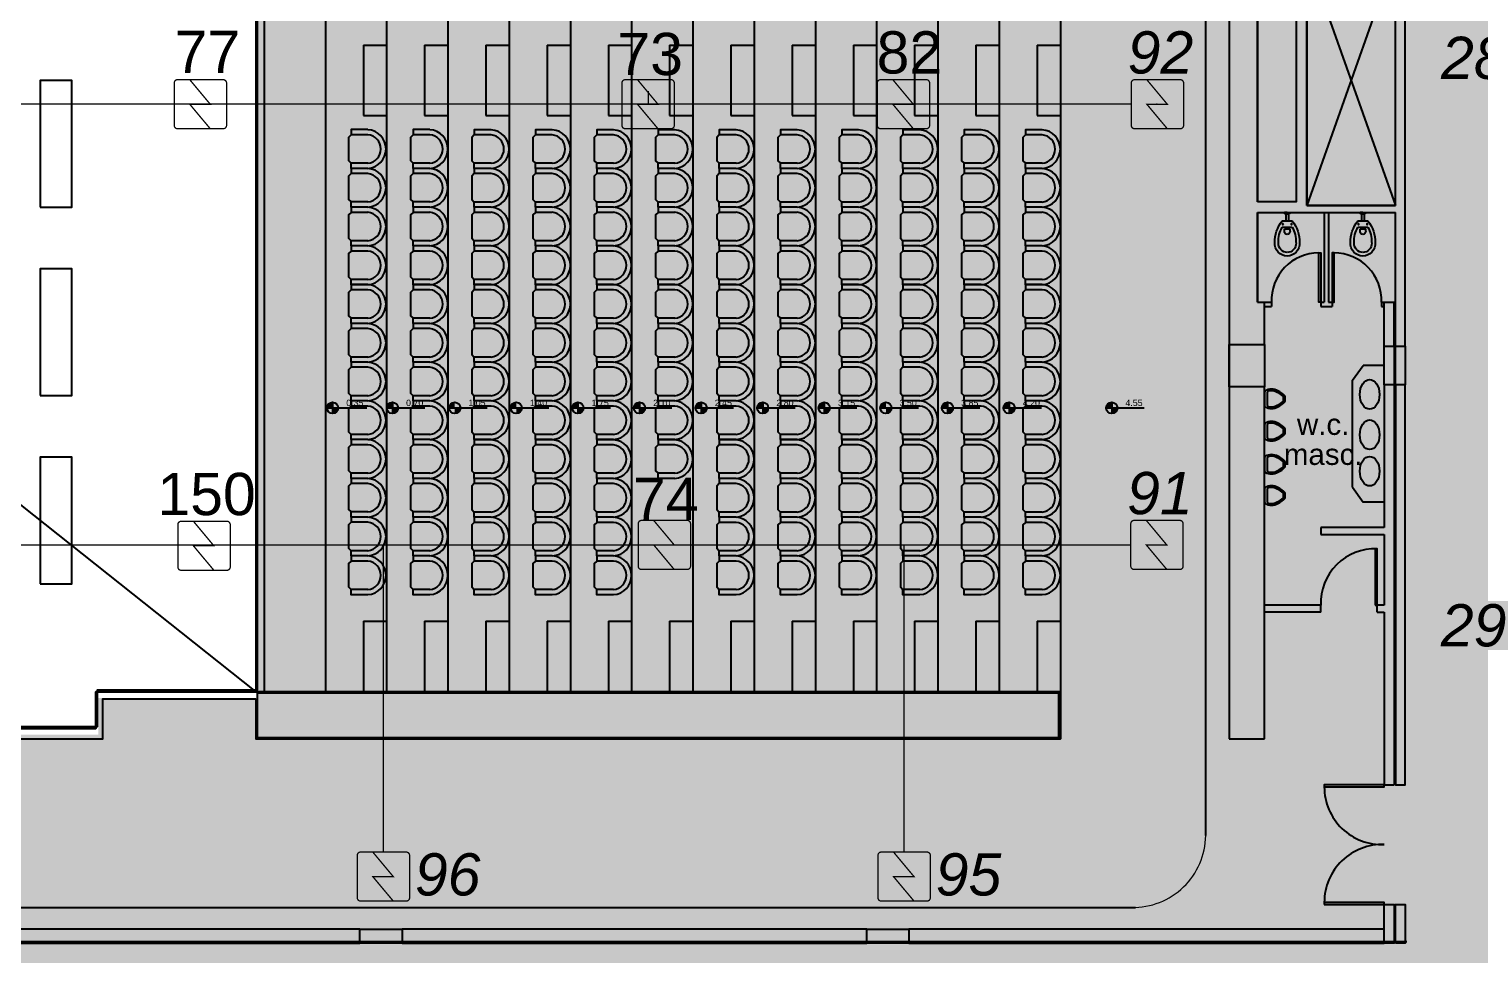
# Model space of a CAD drawing. Header units: metres. Extents: x -331 to 2982, y 362 to 2539.
# Drawn here: x 825.71 to 846.32, y 1563.05 to 1576.2 of the extents above; entities that cross this region are included whole.
import ezdxf

# ---------------------------------------------------------------- set-up
doc = ezdxf.new("R2010")
doc.units = ezdxf.units.M
doc.layers.get('0').update_dxf_attribs({"color": 251})
for name, color, linetype in [('72_EGR_BASE_PRIMITIVE', 7, 'Continuous'), ('ALV', 251, 'Continuous'), ('Cota Nivel', 251, 'Continuous'), ('CX', 251, 'Continuous'), ('Det', 251, 'Continuous'), ('DET. FUMAÇA', 1, 'Continuous'), ('Div', 251, 'Continuous'), ('Est', 251, 'Continuous'), ('Mob', 251, 'Continuous'), ('Pis', 251, 'Continuous'), ('Texto_Salas', 251, 'Continuous'), ('Viewport_hide', 251, 'Continuous'), ('vis', 251, 'Continuous')]:
    doc.layers.add(name, color=color, linetype=linetype)
doc.layers.add('_corredores', color=251, linetype='Continuous', plot=False)
doc.layers.add('_salas', color=251, linetype='Continuous', plot=False)
doc.styles.add('ALESP1', font='arial.ttf')
doc.styles.add('DESTAQUE', font='arial.ttf', dxfattribs={"height": 0.4})
doc.styles.add('X3G_ENTITY_1416A9D7', font='arial.ttf', dxfattribs={"height": 0.6})
doc.styles.add('X3G_ENTITY_1416A9E1', font='arial.ttf', dxfattribs={"height": 0.6})
doc.styles.add('X3G_ENTITY_1416AFBF', font='arial.ttf', dxfattribs={"height": 0.6})
doc.styles.add('X3G_ENTITY_1416AFC1', font='arial.ttf', dxfattribs={"height": 0.6})
doc.styles.add('X3G_ENTITY_1416AFDA', font='arial.ttf', dxfattribs={"height": 0.6})
doc.styles.add('X3G_ENTITY_1416AFE4', font='arial.ttf', dxfattribs={"height": 0.6})
doc.styles.add('X3G_ENTITY_14218C48', font='arial.ttf', dxfattribs={"height": 0.6})
doc.styles.add('X3G_ENTITY_14218C4A', font='arial.ttf', dxfattribs={"height": 0.6})
doc.styles.add('X3G_ENTITY_14218C90', font='arial.ttf', dxfattribs={"height": 0.6})
doc.styles.add('X3G_ENTITY_14218C91', font='arial.ttf', dxfattribs={"height": 0.6})
doc.styles.add('X3G_ENTITY_14218D18', font='arial.ttf', dxfattribs={"height": 0.6})

# ---------------------------------------------------------------- blocks, each defined once
blk = doc.blocks.new('Detector de fumaça')
at = {"layer": 'DET. FUMAÇA', "linetype": 'Continuous', "lineweight": 15, "const_width": 0.0187}
blk.add_lwpolyline([(774.599, 539.816), (775.249, 539.816, -0.414214), (775.296, 539.769), (775.296, 539.167, -0.414214), (775.249, 539.12), (774.599, 539.12, -0.414214), (774.553, 539.167), (774.553, 539.769, -0.414214)], format="xyb", close=True, dxfattribs=at)
blk.add_lwpolyline([(774.773, 539.816), (775.064, 539.468), (774.773, 539.468), (775.064, 539.12)], dxfattribs=at)
blk = doc.blocks.new('cadeira galeria JK')
for points in [[(0, 0.241), (0, 0), (0.074, 0)], [(0.074, 0.241), (0.074, 0)], [(0.556, 0.241), (0.556, 0), (0.482, 0)], [(0.482, 0.241), (0.482, 0)], [(0.074, 0), (0.111, -0.037), (0.445, -0.037), (0.482, 0)]]:
    blk.add_lwpolyline(points)
for centre, radius, start, end in [((0.278, 0.222), 0.278, 3.9499, 176.0501), ((0.278, 0.221), 0.205, 5.4526, 174.5474)]:
    blk.add_arc(centre, radius, start, end)
blk = doc.blocks.new('VASO')
at = {"layer": 'Mob'}
for p, q in [((302.351, 172.465), (302.38, 172.465)), ((302.351, 172.383), (302.38, 172.383)), ((302.38, 172.465), (302.38, 172.383)), ((302.411, 172.354), (302.411, 172.494)), ((302.499, 172.354), (302.499, 172.494)), ((302.599, 172.444), (302.499, 172.444)), ((302.599, 172.404), (302.499, 172.404)), ((302.599, 172.444), (302.599, 172.455)), ((302.599, 172.404), (302.599, 172.444)), ((302.599, 172.404), (302.599, 172.393)), ((302.619, 172.464), (302.609, 172.464)), ((302.619, 172.383), (302.609, 172.383)), ((302.619, 172.424), (302.619, 172.464)), ((302.619, 172.424), (302.619, 172.383))]:
    blk.add_line(p, q, dxfattribs=at)
for centre in [(302.453, 172.486), (302.453, 172.362)]:
    blk.add_circle(centre, 0.00707, dxfattribs=at)
for centre, radius, start, end in [((302.178, 172.42), 0.179, 86.6811, 178.7962), ((302.178, 172.42), 0.129, 86.6811, 178.7962), ((302.205, 172.134), 0.464, 50.6979, 92.0637), ((302.205, 172.134), 0.414, 60.1325, 92.0637), ((302.178, 172.427), 0.179, 181.2038, 273.3189), ((302.178, 172.427), 0.129, 181.2038, 273.3189), ((302.205, 172.713), 0.464, 267.9363, 309.3021), ((302.205, 172.713), 0.414, 267.9363, 299.8675), ((302.349, 172.422), 0.043, 86.6811, 178.7962), ((302.349, 172.426), 0.043, 181.2038, 273.3189), ((302.609, 172.455), 0.00935, 90, 180), ((302.609, 172.393), 0.00935, 180, 270)]:
    blk.add_arc(centre, radius, start, end, dxfattribs=at)
blk = doc.blocks.new('*U172')
at = {"layer": 'Mob', "ltscale": 0.8, "xscale": 0.9900000000000091, "yscale": 0.9900000000000091, "zscale": 0.9900000000000091, "rotation": 270}
for p in [(-0.229, 3.301), (-0.229, 2.751), (-0.229, 2.2), (-0.229, 1.65), (-0.229, 1.1), (-0.229, 0.55), (-0.229, 0), (-0.229, -0.55), (-0.229, -1.1), (-0.229, -1.65), (-0.229, -2.2), (-0.229, -2.751)]:
    blk.add_blockref('cadeira galeria JK', p, dxfattribs=at)
blk = doc.blocks.new('*U173')
at = {"layer": 'Viewport_hide', "color": 0, "linetype": 'ByBlock', "lineweight": -2, "transparency": 16777216}
for p in [(-0.879, 0), (0, 0)]:
    blk.add_blockref('*U172', p, dxfattribs=at)

msp = doc.modelspace()

# ---------------------------------------------------------------- hatches: boundary and pattern name
at = {"layer": '_corredores', "transparency": 33554508}
h = msp.add_hatch(color=256, dxfattribs=at)
h.dxf.hatch_style = 1
h.paths.add_polyline_path([(849.579, 1608.941), (849.579, 1612.216), (852.229, 1612.216), (852.229, 1614.651), (851.629, 1614.651), (851.629, 1624.564), (870.399, 1624.564), (870.399, 1626.4), (870.209, 1626.4), (870.209, 1626.597), (870.023, 1626.784), (866.324, 1626.785), (866.308, 1626.751), (866.204, 1626.834), (865.442, 1627.594), (864.014, 1627.594), (862.586, 1627.594), (861.776, 1626.785), (861.74, 1626.785), (861.736, 1626.784), (861.723, 1626.783), (861.705, 1626.783), (858.111, 1626.785), (857.764, 1626.438), (857.417, 1626.785), (853.824, 1626.785), (853.808, 1626.751), (853.704, 1626.834), (852.942, 1627.594), (851.514, 1627.594), (849.768, 1627.594), (849.768, 1626.834), (849.628, 1626.834), (849.628, 1629.914), (841.254, 1629.914), (841.254, 1628.074), (840.494, 1628.074), (840.494, 1627.116), (840.776, 1626.834), (840.394, 1626.452), (840.062, 1626.785), (836.454, 1626.785), (836.439, 1626.751), (836.334, 1626.834), (835.573, 1627.594), (834.144, 1627.594), (832.716, 1627.594), (831.906, 1626.785), (831.87, 1626.785), (831.867, 1626.784), (831.853, 1626.783), (831.835, 1626.783), (828.241, 1626.785), (827.894, 1626.438), (827.548, 1626.785), (823.954, 1626.785), (823.938, 1626.751), (823.834, 1626.834), (823.072, 1627.594), (821.644, 1627.594), (820.215, 1627.594), (819.405, 1626.785), (819.37, 1626.785), (819.366, 1626.784), (819.353, 1626.783), (819.335, 1626.783), (815.741, 1626.785), (815.394, 1626.438), (815.047, 1626.785), (811.454, 1626.785), (811.438, 1626.751), (811.334, 1626.834), (810.572, 1627.594), (809.144, 1627.594), (807.715, 1627.594), (806.906, 1626.785), (806.87, 1626.785), (806.866, 1626.784), (806.853, 1626.783), (806.835, 1626.783), (803.241, 1626.785), (802.894, 1626.438), (802.547, 1626.785), (798.954, 1626.785), (798.938, 1626.751), (798.834, 1626.834), (798.072, 1627.594), (796.644, 1627.594), (795.215, 1627.594), (794.406, 1626.785), (794.37, 1626.785), (794.366, 1626.784), (794.353, 1626.783), (794.335, 1626.783), (790.741, 1626.785), (790.394, 1626.438), (790.047, 1626.785), (786.454, 1626.785), (786.438, 1626.751), (786.334, 1626.834), (785.572, 1627.594), (784.144, 1627.594), (782.716, 1627.594), (781.906, 1626.785), (781.87, 1626.785), (781.866, 1626.784), (781.853, 1626.783), (781.835, 1626.783), (778.241, 1626.785), (777.894, 1626.438), (777.547, 1626.785), (773.954, 1626.785), (773.938, 1626.751), (773.834, 1626.834), (773.072, 1627.594), (771.644, 1627.594), (770.216, 1627.594), (769.406, 1626.785), (769.37, 1626.785), (769.367, 1626.784), (769.353, 1626.783), (769.335, 1626.783), (765.635, 1626.784), (765.449, 1626.597), (765.449, 1626.4), (765.259, 1626.4), (765.259, 1624.564), (770.104, 1624.564), (770.104, 1614.651), (770.414, 1614.651), (770.414, 1605.531), (765.029, 1605.531), (765.029, 1610.831), (763.829, 1610.831), (763.829, 1605.531), (755.929, 1605.531), (755.929, 1610.831), (754.829, 1610.831), (754.829, 1605.531), (746.079, 1605.531), (746.079, 1601.916), (748.449, 1601.916), (748.449, 1603.616), (748.049, 1603.616), (748.049, 1603.816), (754.474, 1603.816), (754.474, 1603.616), (754.149, 1603.616), (754.149, 1601.916), (754.474, 1601.916), (754.474, 1601.716), (754.474, 1601.191), (757.974, 1601.191), (757.974, 1603.591), (757.974, 1603.791), (768.029, 1603.791), (768.029, 1603.771), (768.834, 1603.771), (768.834, 1595.811), (768.004, 1595.811), (768.004, 1595.791), (762.364, 1595.791), (762.364, 1590.581), (754.174, 1590.581), (754.174, 1593.066), (752.499, 1593.066), (752.499, 1560.541), (752.299, 1560.541), (752.299, 1561.441), (751.199, 1561.441), (751.199, 1558.116), (752.299, 1558.116), (752.299, 1559.116), (752.499, 1559.116), (752.499, 1557.116), (755.419, 1557.116), (755.419, 1558.966), (753.924, 1558.966), (753.924, 1563.441), (754.189, 1563.441), (754.189, 1587.651), (760.824, 1587.651), (760.824, 1587.741), (768.929, 1587.741), (768.929, 1563.841), (770.329, 1563.841), (770.329, 1587.741), (771.929, 1587.741), (773.029, 1587.741), (775.879, 1587.741), (775.879, 1586.641), (777.179, 1586.641), (777.179, 1587.741), (788.779, 1587.741), (788.779, 1586.641), (790.079, 1586.641), (790.079, 1587.741), (802.329, 1587.741), (804.029, 1587.741), (844.979, 1587.741), (844.979, 1587.916), (845.279, 1587.916), (845.279, 1587.563), (845.279, 1563.241), (806.429, 1563.241), (806.429, 1563.441), (806.629, 1563.441), (806.629, 1565.791), (806.229, 1565.791), (806.229, 1585.191), (806.629, 1585.191), (806.629, 1587.541), (803.039, 1587.541), (803.039, 1576.841), (798.689, 1576.841), (796.094, 1576.841, -0.496898), (794.36, 1575.527), (793.559, 1573.063), (798.509, 1571.449), (798.509, 1560.721), (794.829, 1560.721), (794.829, 1560.541), (794.829, 1557.551), (801.129, 1557.551), (801.129, 1556.451), (802.329, 1556.451), (802.329, 1557.551), (805.229, 1557.551), (805.229, 1556.451), (806.429, 1556.451), (806.429, 1560.691), (845.279, 1560.691), (845.279, 1555.997), (846.404, 1555.997), (846.404, 1556.891), (846.054, 1556.891), (846.054, 1556.991), (846.454, 1556.991), (846.454, 1560.691), (849.204, 1560.691), (849.204, 1556.991), (849.604, 1556.991), (849.604, 1556.891), (849.254, 1556.891), (849.254, 1555.997), (850.479, 1555.997), (850.479, 1563.241), (849.579, 1563.241), (849.579, 1572.291), (849.579, 1575.941), (849.579, 1587.563), (849.579, 1588.141), (849.679, 1588.141), (849.679, 1587.991), (866.719, 1587.991), (870.339, 1587.991), (870.339, 1595.791), (866.429, 1595.791), (866.429, 1595.721), (852.429, 1595.721), (852.429, 1590.391), (849.579, 1590.391)])
h.paths.add_polyline_path([(845.139, 1595.841), (845.279, 1595.841), (845.279, 1590.341), (839.679, 1590.341), (775.879, 1590.341), (773.004, 1590.341), (773.004, 1595.811), (771.774, 1595.811), (771.774, 1603.766), (773.119, 1603.766), (773.119, 1603.821), (845.139, 1603.821)], flags=16)
h.paths.add_polyline_path([(846.026, 1605.531), (845.019, 1605.531), (845.019, 1609.931), (845.029, 1610.831), (843.829, 1610.831), (843.829, 1605.531), (835.029, 1605.531), (835.029, 1610.831), (833.829, 1610.831), (833.829, 1605.531), (825.029, 1605.531), (825.029, 1610.831), (823.829, 1610.831), (823.829, 1605.531), (815.029, 1605.531), (815.029, 1610.831), (813.829, 1610.831), (813.829, 1605.531), (805.029, 1605.531), (805.029, 1610.831), (803.829, 1610.831), (803.829, 1605.531), (795.029, 1605.531), (795.029, 1610.831), (793.829, 1610.831), (793.829, 1605.531), (785.029, 1605.531), (785.029, 1610.831), (783.829, 1610.831), (783.829, 1605.531), (775.029, 1605.531), (775.029, 1610.831), (773.999, 1610.831), (773.999, 1605.531), (773.214, 1605.531), (773.214, 1614.651), (773.144, 1614.651), (773.144, 1620.131), (775.164, 1620.131), (775.164, 1622.051), (773.644, 1622.051), (773.644, 1621.631), (773.184, 1621.631), (773.184, 1624.564), (845.949, 1624.563), (845.949, 1621.631), (845.489, 1621.631), (845.489, 1622.051), (843.989, 1622.051), (843.989, 1621.631), (843.969, 1620.131), (845.949, 1620.131), (845.949, 1614.651), (846.026, 1614.651)], flags=16)
h.paths.add_polyline_path([(865.19, 1593.806, -2.788173), (864.407, 1590.628), (864.569, 1590.706), (864.758, 1590.381), (866.058, 1591.278, -0.450063), (866.35, 1592.463), (865.616, 1593.862), (865.298, 1593.662)], flags=16)
h.paths.add_polyline_path([(845.264, 1626.452), (844.882, 1626.834), (845.264, 1627.216), (845.646, 1626.834)], flags=16)
h.paths.add_polyline_path([(851.514, 1626.452), (851.132, 1626.834), (851.514, 1627.216), (851.896, 1626.834)], flags=16)
h.paths.add_polyline_path([(834.144, 1626.452), (833.762, 1626.834), (834.144, 1627.216), (834.526, 1626.834)], flags=16)
h.paths.add_polyline_path([(864.014, 1626.452), (863.632, 1626.834), (864.014, 1627.216), (864.396, 1626.834)], flags=16)
h.paths.add_polyline_path([(821.644, 1626.452), (821.262, 1626.834), (821.644, 1627.216), (822.026, 1626.834)], flags=16)
h.paths.add_polyline_path([(809.526, 1626.834), (809.144, 1626.452), (808.762, 1626.834), (809.144, 1627.216)], flags=16)
h.paths.add_polyline_path([(797.026, 1626.834), (796.644, 1626.452), (796.262, 1626.834), (796.644, 1627.216)], flags=16)
h.paths.add_polyline_path([(784.526, 1626.834), (784.144, 1626.452), (783.762, 1626.834), (784.144, 1627.216)], flags=16)
h.paths.add_polyline_path([(772.026, 1626.834), (771.644, 1626.452), (771.262, 1626.834), (771.644, 1627.216)], flags=16)
h.paths.add_polyline_path([(767.575, 1593.944), (767.428, 1593.841), (767.223, 1594.085), (766.329, 1593.191, -0.414214), (766.329, 1592.392), (767.223, 1591.497), (767.428, 1591.741), (767.575, 1591.638, -3.171595)], flags=16)
at = {"layer": '_salas', "transparency": 33554559}
h = msp.add_hatch(color=256, dxfattribs=at)
h.dxf.hatch_style = 1
h.paths.add_polyline_path([(845.294, 1587.453), (845.294, 1587.807), (844.994, 1587.807), (844.994, 1587.632), (806.644, 1587.632), (806.644, 1585.082), (807.144, 1585.082), (807.144, 1584.032), (808.944, 1584.032), (808.944, 1584.582), (809.704, 1584.582), (826.764, 1584.582), (826.764, 1584.062), (828.964, 1584.062), (828.964, 1583.842), (828.964, 1566.702), (826.694, 1566.702), (826.694, 1566.182), (809.704, 1566.182), (808.944, 1566.182), (808.944, 1566.732), (807.144, 1566.732), (807.144, 1565.682), (806.644, 1565.682), (806.644, 1563.332), (806.444, 1563.332), (806.444, 1563.132), (845.294, 1563.132)])
at = {"layer": 'Cota Nivel', "ltscale": 0.8}
h = msp.add_hatch(color=251, dxfattribs=at)
h.paths.add_polyline_path([(830.022, 1570.821), (830.022, 1570.901, 0.414214), (829.942, 1570.821)])
h.paths.add_polyline_path([(830.022, 1570.741, 0.414214), (830.102, 1570.821), (830.022, 1570.821)])
h = msp.add_hatch(color=251, dxfattribs=at)
h.paths.add_polyline_path([(830.871, 1570.821), (830.871, 1570.901, 0.414214), (830.791, 1570.821)])
h.paths.add_polyline_path([(830.871, 1570.741, 0.414214), (830.951, 1570.821), (830.871, 1570.821)])
h = msp.add_hatch(color=251, dxfattribs=at)
h.paths.add_polyline_path([(831.756, 1570.821), (831.756, 1570.901, 0.414214), (831.676, 1570.821)])
h.paths.add_polyline_path([(831.756, 1570.741, 0.414214), (831.836, 1570.821), (831.756, 1570.821)])
h = msp.add_hatch(color=251, dxfattribs=at)
h.paths.add_polyline_path([(832.631, 1570.821), (832.631, 1570.901, 0.414214), (832.551, 1570.821)])
h.paths.add_polyline_path([(832.631, 1570.741, 0.414214), (832.711, 1570.821), (832.631, 1570.821)])
h = msp.add_hatch(color=251, dxfattribs=at)
h.paths.add_polyline_path([(833.506, 1570.821), (833.506, 1570.901, 0.414214), (833.426, 1570.821)])
h.paths.add_polyline_path([(833.506, 1570.741, 0.414214), (833.586, 1570.821), (833.506, 1570.821)])
h = msp.add_hatch(color=251, dxfattribs=at)
h.paths.add_polyline_path([(834.381, 1570.821), (834.381, 1570.901, 0.414214), (834.301, 1570.821)])
h.paths.add_polyline_path([(834.381, 1570.741, 0.414214), (834.461, 1570.821), (834.381, 1570.821)])
h = msp.add_hatch(color=251, dxfattribs=at)
h.paths.add_polyline_path([(835.256, 1570.821), (835.256, 1570.901, 0.414214), (835.176, 1570.821)])
h.paths.add_polyline_path([(835.256, 1570.741, 0.414214), (835.336, 1570.821), (835.256, 1570.821)])
h = msp.add_hatch(color=251, dxfattribs=at)
h.paths.add_polyline_path([(836.131, 1570.821), (836.131, 1570.901, 0.414214), (836.051, 1570.821)])
h.paths.add_polyline_path([(836.131, 1570.741, 0.414214), (836.211, 1570.821), (836.131, 1570.821)])
h = msp.add_hatch(color=251, dxfattribs=at)
h.paths.add_polyline_path([(837.006, 1570.821), (837.006, 1570.901, 0.414214), (836.926, 1570.821)])
h.paths.add_polyline_path([(837.006, 1570.741, 0.414214), (837.086, 1570.821), (837.006, 1570.821)])
h = msp.add_hatch(color=251, dxfattribs=at)
h.paths.add_polyline_path([(837.881, 1570.821), (837.881, 1570.901, 0.414214), (837.801, 1570.821)])
h.paths.add_polyline_path([(837.881, 1570.741, 0.414214), (837.961, 1570.821), (837.881, 1570.821)])
h = msp.add_hatch(color=251, dxfattribs=at)
h.paths.add_polyline_path([(838.756, 1570.821), (838.756, 1570.901, 0.414214), (838.676, 1570.821)])
h.paths.add_polyline_path([(838.756, 1570.741, 0.414214), (838.836, 1570.821), (838.756, 1570.821)])
h = msp.add_hatch(color=251, dxfattribs=at)
h.paths.add_polyline_path([(839.631, 1570.821), (839.631, 1570.901, 0.414214), (839.551, 1570.821)])
h.paths.add_polyline_path([(839.631, 1570.741, 0.414214), (839.711, 1570.821), (839.631, 1570.821)])
h = msp.add_hatch(color=251, dxfattribs=at)
h.paths.add_polyline_path([(841.089, 1570.821), (841.089, 1570.901, 0.414214), (841.009, 1570.821)])
h.paths.add_polyline_path([(841.089, 1570.741, 0.414214), (841.169, 1570.821), (841.089, 1570.821)])

# ---------------------------------------------------------------- linework, layer by layer
at = {"lineweight": 0}
msp.add_lwpolyline([(809.689, 1584.691), (826.749, 1584.691), (826.749, 1584.171), (828.949, 1584.171), (828.949, 1583.951), (828.949, 1566.811), (826.679, 1566.811), (826.679, 1566.291), (809.689, 1566.291), (808.929, 1566.291), (808.929, 1566.841), (807.129, 1566.841), (807.129, 1584.141), (808.929, 1584.141), (808.929, 1584.691)], close=True, dxfattribs=at)
at = {"color": 251}
msp.add_lwpolyline([(809.689, 1584.691), (826.749, 1584.691), (826.749, 1584.171), (828.949, 1584.171), (828.949, 1583.951), (828.949, 1566.811), (826.679, 1566.811), (826.679, 1566.291), (809.689, 1566.291), (808.929, 1566.291), (808.929, 1566.841), (807.129, 1566.841), (807.129, 1584.141), (808.929, 1584.141), (808.929, 1584.691)], close=True, dxfattribs=at)
at = {"lineweight": 0}
msp.add_lwpolyline([(845.279, 1563.241), (809.029, 1563.241)], dxfattribs=at)
at = {"color": 251}
msp.add_lwpolyline([(845.279, 1563.241), (809.029, 1563.241)], dxfattribs=at)
at = {"layer": '72_EGR_BASE_PRIMITIVE', "color": 230, "linetype": 'Continuous', "lineweight": -3, "true_color": 0xff0080}
for p, q in [((842.425, 1564.748), (842.425, 1586.197)), ((808.736, 1563.729), (841.427, 1563.729))]:
    msp.add_line(p, q, dxfattribs=at)
at = {"layer": 'ALV', "color": 251}
for p, q in [((845.259, 1571.696), (845.259, 1579.246)), ((842.759, 1579.221), (842.759, 1571.721)), ((843.159, 1577.196), (843.159, 1573.746)), ((843.709, 1577.196), (843.709, 1573.746)), ((843.859, 1577.246), (843.859, 1573.696)), ((843.859, 1573.696), (843.859, 1577.246)), ((845.119, 1573.696), (845.119, 1577.246)), ((843.859, 1573.696), (845.119, 1573.696)), ((845.119, 1573.696), (843.859, 1573.696)), ((845.119, 1573.696), (845.119, 1573.696)), ((843.159, 1573.596), (843.159, 1572.321)), ((843.159, 1572.321), (843.159, 1573.596)), ((843.159, 1573.596), (845.119, 1573.596)), ((843.859, 1573.596), (845.119, 1573.596)), ((845.119, 1571.696), (845.119, 1573.596)), ((845.119, 1573.596), (845.119, 1573.596)), ((843.159, 1572.321), (843.259, 1572.321)), ((843.259, 1571.721), (843.259, 1572.321)), ((826.659, 1566.791), (828.859, 1566.791)), ((826.659, 1566.271), (826.659, 1566.791)), ((826.659, 1566.721), (826.659, 1566.721)), ((826.759, 1566.691), (828.929, 1566.691)), ((826.759, 1566.121), (826.759, 1566.691)), ((828.859, 1566.791), (840.359, 1566.791)), ((828.929, 1566.691), (828.929, 1566.121)), ((808.909, 1566.271), (826.659, 1566.271)), ((808.809, 1566.121), (826.759, 1566.121)), ((828.929, 1566.121), (840.359, 1566.121))]:
    msp.add_line(p, q, dxfattribs=at)
at = {"layer": 'ALV', "color": 251, "ltscale": 0.8}
for p, q in [((842.759, 1579.221), (842.759, 1566.121)), ((844.959, 1571.696), (844.959, 1572.321)), ((844.959, 1572.321), (845.099, 1572.321)), ((845.099, 1571.696), (845.099, 1572.321)), ((843.259, 1566.121), (843.259, 1571.121)), ((844.959, 1571.146), (844.959, 1569.121)), ((845.099, 1571.146), (845.099, 1565.471)), ((844.959, 1569.121), (844.059, 1569.121)), ((844.059, 1569.121), (844.059, 1569.021)), ((844.059, 1569.021), (844.959, 1569.021)), ((844.959, 1569.021), (844.959, 1568.021)), ((844.059, 1568.021), (843.259, 1568.021)), ((844.059, 1567.921), (843.259, 1567.921)), ((844.059, 1567.921), (844.059, 1568.021)), ((844.959, 1568.021), (844.859, 1568.021)), ((844.859, 1567.921), (844.859, 1568.021)), ((844.859, 1567.921), (844.959, 1567.921)), ((844.959, 1567.921), (844.959, 1565.471)), ((842.759, 1566.121), (843.259, 1566.121)), ((844.959, 1565.471), (845.099, 1565.471))]:
    msp.add_line(p, q, dxfattribs=at)
at = {"layer": 'ALV', "color": 251}
for points in [[(843.159, 1573.746), (843.159, 1577.196), (843.709, 1577.196), (843.709, 1573.746)], [(840.339, 1566.771), (828.949, 1566.771), (828.949, 1566.141), (840.339, 1566.141)]]:
    msp.add_lwpolyline(points, close=True, dxfattribs=at)
at = {"layer": 'ALV', "color": 251, "ltscale": 0.8}
for points in [[(845.259, 1571.146), (845.119, 1571.146), (845.119, 1565.471), (845.259, 1565.471)], [(830.409, 1563.421), (823.809, 1563.421), (823.809, 1563.221), (830.409, 1563.221)], [(837.609, 1563.421), (831.009, 1563.421), (831.009, 1563.221), (837.609, 1563.221)], [(844.959, 1563.421), (838.209, 1563.421), (838.209, 1563.221), (844.959, 1563.221)]]:
    msp.add_lwpolyline(points, close=True, dxfattribs=at)
at = {"layer": 'ALV', "color": 251}
for points in [[(828.929, 1566.791), (828.929, 1566.791), (828.859, 1566.791), (826.659, 1566.791), (826.659, 1566.271), (808.909, 1566.271), (808.909, 1566.821), (807.109, 1566.821), (807.109, 1566.721), (808.809, 1566.721), (808.809, 1566.271), (808.809, 1566.121), (826.759, 1566.121), (826.759, 1566.691), (828.929, 1566.691), (828.929, 1566.691)], [(828.929, 1566.691), (828.929, 1566.121), (840.359, 1566.121), (840.359, 1566.791), (828.929, 1566.791), (828.929, 1566.791)]]:
    msp.add_lwpolyline(points, dxfattribs=at)
at = {"layer": 'Cota Nivel', "color": 251, "ltscale": 0.8}
for p, q in [((829.942, 1570.821), (830.507, 1570.821)), ((830.022, 1570.901), (830.022, 1570.741)), ((830.791, 1570.821), (831.332, 1570.821)), ((830.871, 1570.901), (830.871, 1570.741)), ((831.676, 1570.821), (832.217, 1570.821)), ((832.551, 1570.821), (833.092, 1570.821)), ((833.426, 1570.821), (833.967, 1570.821)), ((833.506, 1570.901), (833.506, 1570.741)), ((834.301, 1570.821), (834.842, 1570.821)), ((834.381, 1570.901), (834.381, 1570.741)), ((835.176, 1570.821), (835.717, 1570.821)), ((835.256, 1570.901), (835.256, 1570.741)), ((836.051, 1570.821), (836.592, 1570.821)), ((836.131, 1570.901), (836.131, 1570.741)), ((836.926, 1570.821), (837.467, 1570.821)), ((837.006, 1570.901), (837.006, 1570.741)), ((837.801, 1570.821), (838.342, 1570.821)), ((838.676, 1570.821), (839.217, 1570.821)), ((838.756, 1570.901), (838.756, 1570.741)), ((839.551, 1570.821), (840.092, 1570.821)), ((839.631, 1570.901), (839.631, 1570.741)), ((841.009, 1570.821), (841.55, 1570.821)), ((841.089, 1570.901), (841.089, 1570.741))]:
    msp.add_line(p, q, dxfattribs=at)
for centre in [(830.022, 1570.821), (830.871, 1570.821), (831.756, 1570.821), (832.631, 1570.821), (833.506, 1570.821), (834.381, 1570.821), (835.256, 1570.821), (836.131, 1570.821), (837.006, 1570.821), (837.881, 1570.821), (838.756, 1570.821), (839.631, 1570.821), (841.089, 1570.821)]:
    msp.add_circle(centre, 0.08, dxfattribs=at)
at = {"layer": 'CX', "color": 251, "ltscale": 8}
for points in [[(844.059, 1572.321), (844.029, 1572.321), (844.029, 1573.021), (844.059, 1573.021)], [(844.219, 1572.321), (844.249, 1572.321), (844.249, 1573.021), (844.219, 1573.021)], [(844.829, 1568.021), (844.859, 1568.021), (844.859, 1568.821), (844.829, 1568.821)]]:
    msp.add_lwpolyline(points, close=True, dxfattribs=at)
at = {"layer": 'CX', "color": 251, "ltscale": 0.8}
for points in [[(844.109, 1565.441), (844.959, 1565.441), (844.959, 1565.471), (844.109, 1565.471)], [(844.109, 1563.771), (844.959, 1563.771), (844.959, 1563.801), (844.109, 1563.801)]]:
    msp.add_lwpolyline(points, close=True, dxfattribs=at)
at = {"layer": 'CX', "color": 251, "ltscale": 8}
for centre, radius, start, end in [((844.029, 1572.35), 0.671, 90, 182.5089), ((844.249, 1572.35), 0.671, 357.4911, 90), ((844.831, 1568.049), 0.772, 87.8624, 182.1044)]:
    msp.add_arc(centre, radius, start, end, dxfattribs=at)
at = {"layer": 'CX', "color": 251, "ltscale": 0.8}
for centre, start, end in [((844.93, 1565.441), 180, 272.0583), ((844.93, 1563.801), 87.9417, 180)]:
    msp.add_arc(centre, 0.821, start, end, dxfattribs=at)
at = {"layer": 'Det', "color": 251}
for p, q in [((807.109, 1584.121), (828.929, 1566.791)), ((843.859, 1577.246), (845.119, 1573.696)), ((845.119, 1577.246), (843.859, 1573.696))]:
    msp.add_line(p, q, dxfattribs=at)
for points in [[(825.869, 1573.669), (826.319, 1573.669), (826.319, 1575.469), (825.869, 1575.469)], [(825.869, 1570.995), (826.319, 1570.995), (826.319, 1572.795), (825.869, 1572.795)], [(825.869, 1568.321), (826.319, 1568.321), (826.319, 1570.121), (825.869, 1570.121)]]:
    msp.add_lwpolyline(points, close=True, dxfattribs=at)
at = {"layer": 'Div', "color": 150, "linetype": 'Continuous', "lineweight": 0}
for p, q in [((834.503, 1575.316), (834.503, 1575.132)), ((841.376, 1575.132), (808.543, 1575.132)), ((841.733, 1575.132), (841.726, 1575.132)), ((808.67, 1568.875), (841.35, 1568.875)), ((830.743, 1564.515), (830.743, 1568.875)), ((838.141, 1564.515), (838.141, 1568.875))]:
    msp.add_line(p, q, dxfattribs=at)
at = {"layer": 'Div', "lineweight": 0}
for p, q in [((844.109, 1573.596), (844.109, 1572.321)), ((844.169, 1573.596), (844.169, 1572.321)), ((843.259, 1572.261), (843.339, 1572.261)), ((843.359, 1572.321), (843.359, 1572.261)), ((844.059, 1572.321), (844.109, 1572.321)), ((844.059, 1572.321), (844.059, 1572.261)), ((844.059, 1572.261), (844.219, 1572.261)), ((844.169, 1572.321), (844.219, 1572.321)), ((844.219, 1572.321), (844.219, 1572.261)), ((844.919, 1572.321), (844.959, 1572.321)), ((844.919, 1572.321), (844.919, 1572.261)), ((844.919, 1572.261), (844.959, 1572.261))]:
    msp.add_line(p, q, dxfattribs=at)
at = {"layer": 'Div', "color": 251}
for p, q in [((844.109, 1573.596), (844.109, 1572.321)), ((844.169, 1573.596), (844.169, 1572.321)), ((843.259, 1572.261), (843.339, 1572.261)), ((843.359, 1572.321), (843.359, 1572.261)), ((844.059, 1572.321), (844.109, 1572.321)), ((844.059, 1572.321), (844.059, 1572.261)), ((844.059, 1572.261), (844.219, 1572.261)), ((844.169, 1572.321), (844.219, 1572.321)), ((844.219, 1572.321), (844.219, 1572.261)), ((844.919, 1572.321), (844.959, 1572.321)), ((844.919, 1572.321), (844.919, 1572.261)), ((844.919, 1572.261), (844.959, 1572.261))]:
    msp.add_line(p, q, dxfattribs=at)
at = {"layer": 'Div', "lineweight": 0, "ltscale": 0.8}
for p, q in [((843.259, 1572.321), (843.359, 1572.321)), ((843.259, 1572.261), (843.359, 1572.261))]:
    msp.add_line(p, q, dxfattribs=at)
at = {"layer": 'Div', "color": 251, "ltscale": 0.8}
for p, q in [((843.259, 1572.321), (843.359, 1572.321)), ((843.259, 1572.261), (843.359, 1572.261))]:
    msp.add_line(p, q, dxfattribs=at)
at = {"layer": 'Div', "color": 230, "linetype": 'Continuous', "lineweight": 0}
msp.add_arc((841.392, 1564.762), 1.033, 268.7685, 359.2436, dxfattribs=at)
at = {"layer": 'Est', "color": 251}
for points in [[(842.759, 1571.121), (842.759, 1571.721), (843.259, 1571.721), (843.259, 1571.121)], [(844.959, 1571.146), (844.959, 1571.696), (845.099, 1571.696), (845.099, 1571.146)], [(845.119, 1571.146), (845.119, 1571.696), (845.259, 1571.696), (845.259, 1571.146)], [(844.959, 1563.221), (844.959, 1563.771), (845.099, 1563.771), (845.099, 1563.221)], [(845.119, 1563.221), (845.119, 1563.771), (845.259, 1563.771), (845.259, 1563.221)], [(831.009, 1563.221), (830.409, 1563.221), (830.409, 1563.421), (831.009, 1563.421)], [(838.209, 1563.221), (837.609, 1563.221), (837.609, 1563.421), (838.209, 1563.421)]]:
    msp.add_lwpolyline(points, close=True, dxfattribs=at)
at = {"layer": 'Mob', "color": 251, "ltscale": 0.8}
for p, q in [((844.509, 1571.212), (844.662, 1571.424)), ((844.959, 1571.424), (844.662, 1571.424)), ((844.509, 1569.695), (844.509, 1571.212)), ((844.509, 1569.695), (844.662, 1569.483)), ((844.959, 1569.483), (844.662, 1569.483))]:
    msp.add_line(p, q, dxfattribs=at)
at = {"layer": 'Mob', "color": 251}
for points in [[(843.554, 1570.98, 0.172667), (843.551, 1570.987, 0.12785), (843.449, 1571.062, 0.259672), (843.269, 1571.063, 0.273963), (843.259, 1571.046), (843.259, 1570.852, 0.273963), (843.269, 1570.834, 0.259672), (843.449, 1570.836, 0.12785), (843.551, 1570.911, 0.172667), (843.554, 1570.918)], [(843.531, 1570.971, 0.18231), (843.528, 1570.979, 0.118359), (843.441, 1571.04, 0.207423), (843.312, 1571.056, 0.331444), (843.298, 1571.037), (843.298, 1570.86, 0.331444), (843.312, 1570.842, 0.207423), (843.441, 1570.857, 0.118359), (843.528, 1570.919, 0.18231), (843.531, 1570.926)], [(843.554, 1570.521, 0.172667), (843.551, 1570.528, 0.12785), (843.449, 1570.603, 0.259672), (843.269, 1570.604, 0.273963), (843.259, 1570.587), (843.259, 1570.393, 0.273963), (843.269, 1570.376, 0.259672), (843.449, 1570.377, 0.12785), (843.551, 1570.452, 0.172667), (843.554, 1570.459)], [(843.531, 1570.512, 0.18231), (843.528, 1570.52, 0.118359), (843.441, 1570.581, 0.207423), (843.312, 1570.597, 0.331444), (843.298, 1570.578), (843.298, 1570.401, 0.331444), (843.312, 1570.383, 0.207423), (843.441, 1570.398, 0.118359), (843.528, 1570.46, 0.18231), (843.531, 1570.468)], [(843.554, 1570.051, 0.172667), (843.551, 1570.058, 0.12785), (843.449, 1570.133, 0.259672), (843.269, 1570.134, 0.273963), (843.259, 1570.117), (843.259, 1569.923, 0.273963), (843.269, 1569.906, 0.259672), (843.449, 1569.907, 0.12785), (843.551, 1569.982, 0.172667), (843.554, 1569.989)], [(843.531, 1570.042, 0.18231), (843.528, 1570.05, 0.118359), (843.441, 1570.112, 0.207423), (843.312, 1570.127, 0.331444), (843.298, 1570.109), (843.298, 1569.932, 0.331444), (843.312, 1569.913, 0.207423), (843.441, 1569.929, 0.118359), (843.528, 1569.99, 0.18231), (843.531, 1569.998)], [(843.554, 1569.608, 0.172667), (843.551, 1569.616, 0.12785), (843.449, 1569.69, 0.259672), (843.269, 1569.692, 0.273963), (843.259, 1569.675), (843.259, 1569.48, 0.273963), (843.269, 1569.463, 0.259672), (843.449, 1569.464, 0.12785), (843.551, 1569.539, 0.172667), (843.554, 1569.547)], [(843.531, 1569.6, 0.18231), (843.528, 1569.607, 0.118359), (843.441, 1569.669, 0.207423), (843.312, 1569.684, 0.331444), (843.298, 1569.666), (843.298, 1569.489, 0.331444), (843.312, 1569.47, 0.207423), (843.441, 1569.486, 0.118359), (843.528, 1569.547, 0.18231), (843.531, 1569.555)]]:
    msp.add_lwpolyline(points, format="xyb", close=True, dxfattribs=at)
for centre in [(844.753, 1571.012), (844.753, 1570.439), (844.753, 1569.922)]:
    msp.add_ellipse(centre, major_axis=(0, -0.21), ratio=0.666667, dxfattribs=at)
at = {"layer": 'Pis', "color": 251}
for p, q in [((840.359, 1584.821), (840.359, 1566.121)), ((829.919, 1584.151), (829.919, 1566.791)), ((830.789, 1584.151), (830.789, 1566.791)), ((831.659, 1584.151), (831.659, 1566.791)), ((832.529, 1584.151), (832.529, 1566.791)), ((833.399, 1584.151), (833.399, 1566.791)), ((834.269, 1584.151), (834.269, 1566.791)), ((835.139, 1584.151), (835.139, 1566.791)), ((836.009, 1584.151), (836.009, 1566.791)), ((836.879, 1584.151), (836.879, 1566.791)), ((837.749, 1584.151), (837.749, 1566.791)), ((838.619, 1584.151), (838.619, 1566.791)), ((839.489, 1584.151), (839.489, 1566.791)), ((830.459, 1575.971), (830.789, 1575.971)), ((830.459, 1575.971), (830.459, 1574.971)), ((831.329, 1575.971), (831.659, 1575.971)), ((831.329, 1575.971), (831.329, 1574.971)), ((832.199, 1575.971), (832.529, 1575.971)), ((832.199, 1575.971), (832.199, 1574.971)), ((833.069, 1575.971), (833.399, 1575.971)), ((833.069, 1575.971), (833.069, 1574.971)), ((833.939, 1575.971), (834.269, 1575.971)), ((833.939, 1575.971), (833.939, 1574.971)), ((834.809, 1575.971), (835.139, 1575.971)), ((834.809, 1575.971), (834.809, 1574.971)), ((835.679, 1575.971), (836.009, 1575.971)), ((835.679, 1575.971), (835.679, 1574.971)), ((836.549, 1575.971), (836.879, 1575.971)), ((836.549, 1575.971), (836.549, 1574.971)), ((837.419, 1575.971), (837.749, 1575.971)), ((837.419, 1575.971), (837.419, 1574.971)), ((838.289, 1575.971), (838.619, 1575.971)), ((838.289, 1575.971), (838.289, 1574.971)), ((839.159, 1575.971), (839.489, 1575.971)), ((839.159, 1575.971), (839.159, 1574.971)), ((840.029, 1575.971), (840.359, 1575.971)), ((840.029, 1575.971), (840.029, 1574.971)), ((830.459, 1574.971), (830.789, 1574.971)), ((831.329, 1574.971), (831.659, 1574.971)), ((832.199, 1574.971), (832.529, 1574.971)), ((833.069, 1574.971), (833.399, 1574.971)), ((833.939, 1574.971), (834.269, 1574.971)), ((834.809, 1574.971), (835.139, 1574.971)), ((835.679, 1574.971), (836.009, 1574.971)), ((836.549, 1574.971), (836.879, 1574.971)), ((837.419, 1574.971), (837.749, 1574.971)), ((838.289, 1574.971), (838.619, 1574.971)), ((839.159, 1574.971), (839.489, 1574.971)), ((840.029, 1574.971), (840.359, 1574.971)), ((830.459, 1567.791), (830.789, 1567.791)), ((830.459, 1567.791), (830.459, 1566.791)), ((831.329, 1567.791), (831.659, 1567.791)), ((831.329, 1567.791), (831.329, 1566.791)), ((832.199, 1567.791), (832.529, 1567.791)), ((832.199, 1567.791), (832.199, 1566.791)), ((833.069, 1567.791), (833.399, 1567.791)), ((833.069, 1567.791), (833.069, 1566.791)), ((833.939, 1567.791), (834.269, 1567.791)), ((833.939, 1567.791), (833.939, 1566.791)), ((834.809, 1567.791), (835.139, 1567.791)), ((834.809, 1567.791), (834.809, 1566.791)), ((835.679, 1567.791), (836.009, 1567.791)), ((835.679, 1567.791), (835.679, 1566.791)), ((836.549, 1567.791), (836.879, 1567.791)), ((836.549, 1567.791), (836.549, 1566.791)), ((837.419, 1567.791), (837.749, 1567.791)), ((837.419, 1567.791), (837.419, 1566.791)), ((838.289, 1567.791), (838.619, 1567.791)), ((838.289, 1567.791), (838.289, 1566.791)), ((839.159, 1567.791), (839.489, 1567.791)), ((839.159, 1567.791), (839.159, 1566.791)), ((840.029, 1567.791), (840.359, 1567.791)), ((840.029, 1567.791), (840.029, 1566.791))]:
    msp.add_line(p, q, dxfattribs=at)
at = {"layer": 'vis', "color": 251}
for p, q in [((828.929, 1584.151), (828.929, 1566.791)), ((829.049, 1584.151), (829.049, 1566.791))]:
    msp.add_line(p, q, dxfattribs=at)

# ---------------------------------------------------------------- block references
at = {"layer": 'DET. FUMAÇA', "linetype": 'Continuous', "lineweight": 0}
for p in [(53.219, 1035.664), (59.579, 1035.664), (63.206, 1035.664), (66.814, 1035.664), (53.271, 1029.395), (59.81, 1029.407), (66.807, 1029.407), (55.819, 1024.699), (63.216, 1024.699)]:
    msp.add_blockref('Detector de fumaça', p, dxfattribs=at)
at = {"layer": 'Mob', "color": 251, "ltscale": 0.8, "xscale": 0.9900000000000091, "yscale": 0.9900000000000091, "zscale": 0.9900000000000091, "rotation": 270}
for p in [(832.034, 1574.77), (832.904, 1574.77), (833.774, 1574.77), (834.644, 1574.77), (835.514, 1574.77), (836.384, 1574.77), (837.254, 1574.77), (838.124, 1574.77), (838.994, 1574.77), (839.864, 1574.77), (832.034, 1574.22), (832.904, 1574.22), (833.774, 1574.22), (834.644, 1574.22), (835.514, 1574.22), (836.384, 1574.22), (837.254, 1574.22), (838.124, 1574.22), (838.994, 1574.22), (839.864, 1574.22), (832.034, 1573.67), (832.904, 1573.67), (833.774, 1573.67), (834.644, 1573.67), (835.514, 1573.67), (836.384, 1573.67), (837.254, 1573.67), (838.124, 1573.67), (838.994, 1573.67), (839.864, 1573.67), (832.034, 1573.12), (832.904, 1573.12), (833.774, 1573.12), (834.644, 1573.12), (835.514, 1573.12), (836.384, 1573.12), (837.254, 1573.12), (838.124, 1573.12), (838.994, 1573.12), (839.864, 1573.12), (832.034, 1572.57), (832.904, 1572.57), (833.774, 1572.57), (834.644, 1572.57), (835.514, 1572.57), (836.384, 1572.57), (837.254, 1572.57), (838.124, 1572.57), (838.994, 1572.57), (839.864, 1572.57), (832.034, 1572.02), (832.904, 1572.02), (833.774, 1572.02), (834.644, 1572.02), (835.514, 1572.02), (836.384, 1572.02), (837.254, 1572.02), (838.124, 1572.02), (838.994, 1572.02), (839.864, 1572.02), (832.034, 1571.47), (832.904, 1571.47), (833.774, 1571.47), (834.644, 1571.47), (835.514, 1571.47), (836.384, 1571.47), (837.254, 1571.47), (838.124, 1571.47), (838.994, 1571.47), (839.864, 1571.47), (832.034, 1570.92), (832.904, 1570.92), (833.774, 1570.92), (834.644, 1570.92), (835.514, 1570.92), (836.384, 1570.92), (837.254, 1570.92), (838.124, 1570.92), (838.994, 1570.92), (839.864, 1570.92), (832.034, 1570.369), (832.904, 1570.369), (833.774, 1570.369), (834.644, 1570.369), (835.514, 1570.369), (836.384, 1570.369), (837.254, 1570.369), (838.124, 1570.369), (838.994, 1570.369), (839.864, 1570.369), (832.034, 1569.819), (832.904, 1569.819), (833.774, 1569.819), (835.514, 1569.819), (836.384, 1569.819), (837.254, 1569.819), (838.124, 1569.819), (838.994, 1569.819), (839.864, 1569.819), (832.034, 1569.269), (832.904, 1569.269), (833.774, 1569.269), (835.514, 1569.269), (836.384, 1569.269), (837.254, 1569.269), (838.124, 1569.269), (838.994, 1569.269), (839.864, 1569.269), (832.034, 1568.719), (832.904, 1568.719), (833.774, 1568.719), (835.514, 1568.719), (836.384, 1568.719), (837.254, 1568.719), (838.124, 1568.719), (838.994, 1568.719), (839.864, 1568.719)]:
    msp.add_blockref('cadeira galeria JK', p, dxfattribs=at)
at = {"layer": 'Mob', "color": 251, "xscale": -1, "rotation": 270}
for p in [(671.158, 1270.977), (672.233, 1270.977)]:
    msp.add_blockref('VASO', p, dxfattribs=at)
at = {"layer": 'Viewport_hide', "color": 251, "linetype": 'Continuous'}
msp.add_blockref('*U173', (831.393, 1571.47), dxfattribs=at)

# ---------------------------------------------------------------- texts
at = {"layer": 'Cota Nivel', "color": 251, "ltscale": 0.8, "style": 'ALESP1'}
for s, p in [('0.35', (830.216, 1570.847)), ('0.70', (831.065, 1570.847)), ('1.05', (831.95, 1570.847)), ('1.40', (832.825, 1570.847)), ('1.75', (833.7, 1570.847)), ('2.10', (834.575, 1570.847)), ('2.45', (835.45, 1570.847)), ('2.80', (836.325, 1570.847)), ('3.15', (837.2, 1570.847)), ('3.50', (838.075, 1570.847)), ('3.85', (838.95, 1570.847)), ('4.20', (839.825, 1570.847)), ('4.55', (841.283, 1570.847))]:
    msp.add_text(s, height=0.09, dxfattribs=at).set_placement(p)
at = {"layer": 'Div', "color": 5, "linetype": 'Continuous', "lineweight": 0, "true_color": 0x0000ff, "char_height": 0.6, "attachment_point": 1}
for s, insert, style in [('77', (827.776, 1576.175), 'X3G_ENTITY_14218C4A'), ('73', (834.066, 1576.145), 'X3G_ENTITY_14218C91'), ('82', (837.749, 1576.167), 'X3G_ENTITY_14218D18'), ('{\\fArial|b0|i1|c0|p34;92}', (841.315, 1576.167), 'X3G_ENTITY_1416AFE4'), ('{\\fArial|b0|i1|c0|p34;28}', (845.767, 1576.09), 'X3G_ENTITY_1416A9E1'), ('150', (827.532, 1569.898), 'X3G_ENTITY_14218C48'), ('74', (834.288, 1569.828), 'X3G_ENTITY_14218C90'), ('{\\fArial|b0|i1|c0|p34;91}', (841.307, 1569.911), 'X3G_ENTITY_1416AFDA'), ('{\\fArial|b0|i1|c0|p34;29}', (845.764, 1568.034), 'X3G_ENTITY_1416A9D7'), ('{\\fArial|b0|i1|c0|p34;96}', (831.19, 1564.498), 'X3G_ENTITY_1416AFBF'), ('{\\fArial|b0|i1|c0|p34;95}', (838.588, 1564.498), 'X3G_ENTITY_1416AFC1')]:
    msp.add_mtext_dynamic_manual_height_columns(s, width=13.3188, gutter_width=2.5, heights=[0], dxfattribs=dict(at, insert=insert, style=style))
at = {"layer": 'Texto_Salas', "color": 251, "style": 'DESTAQUE'}
for s, p in [('w.c.', (843.72, 1570.437)), ('masc.', (843.534, 1570.011))]:
    msp.add_text(s, height=0.3, dxfattribs=at).set_placement(p)

doc.saveas('drawing.dxf')
